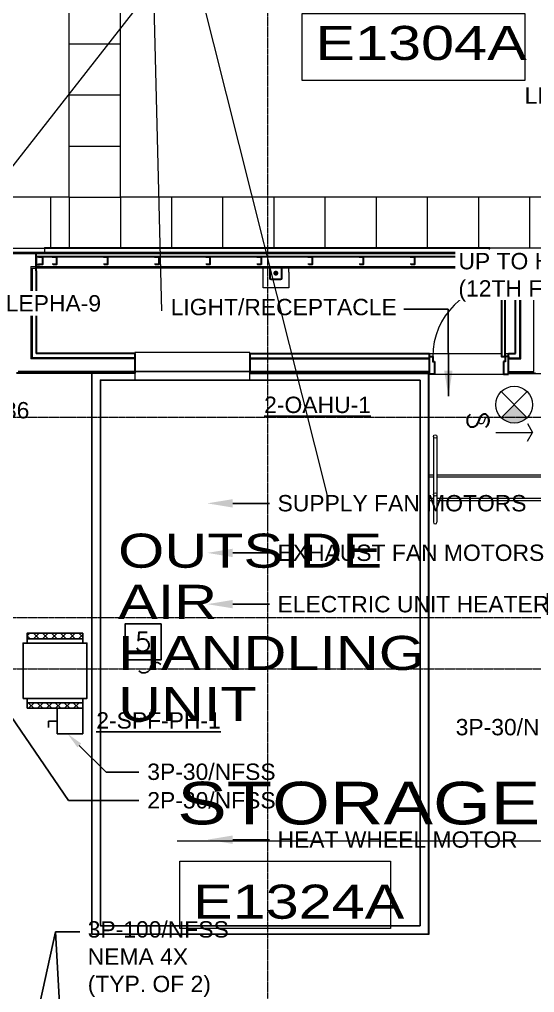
# Model space of a CAD drawing. Header units: inches. Extents: x -40190 to 0, y -3216 to 2257.
# Drawn here: x -23697.3 to -23455.6, y 751.2 to 1207.9 of the extents above; entities that cross this region are included whole.
import ezdxf
from ezdxf import colors
from ezdxf.entities.mleader import LeaderData, LeaderLine
from ezdxf.enums import TextEntityAlignment as Align
from ezdxf.math import Vec2, Vec3

# ---------------------------------------------------------------- set-up
doc = ezdxf.new("R2010")
doc.units = ezdxf.units.IN
doc.header["$LTSCALE"] = 0.5
doc.header["$MEASUREMENT"] = 0
doc.linetypes.add('A113$0$CENTER', pattern=[2, 1.25, -0.25, 0.25, -0.25])
for name, color, linetype in [('A113$0$A roof pave', 8, 'Continuous'), ('A113$0$A-ANNO-IDEN', 8, 'Continuous'), ('A113$0$A-ANNO-TEXT', 8, 'Continuous'), ('A113$0$A-DOOR', 8, 'Continuous'), ('A113$0$A-DOOR-FRAM', 8, 'Continuous'), ('A113$0$A-FLOOR-THRSHD', 8, 'Continuous'), ('A113$0$A-FLOR-CURB', 8, 'Continuous'), ('A113$0$A-FLOR-HRAL', 8, 'Continuous'), ('A113$0$A-FLOR-STRS', 8, 'Continuous'), ('A113$0$A-GRID-GRDP0-15', 8, 'Continuous'), ('A113$0$A-WALL-FULL-EXTR', 8, 'Continuous'), ('A113$0$A-WALL-OPEN-LVRS', 8, 'Continuous'), ('A113$0$A-WALL-STUD', 8, 'Continuous'), ('A113$0$bp113 - A-ROOF-CRTS', 8, 'Continuous'), ('A113$0$Level 12', 8, 'Continuous'), ('A113$0$M-CONC-PAD', 8, 'Continuous'), ('A613$0$A-CLNG-SPNK', 8, 'Continuous'), ('A613$0$br613 - Level 36', 8, 'Continuous'), ('ANNTEXT', 6, 'Continuous'), ('E-Anno-Keyn', 72, 'Continuous'), ('E-Anno-Note', 6, 'Continuous'), ('E-Lite-Swch', 53, 'Continuous'), ('E-Lite-Swch @ 48', 53, 'Continuous'), ('E-Lite-Swch @ 96', 53, 'Continuous'), ('E-Powr-Circ', 232, 'Continuous'), ('E-Powr-Eqpm', 234, 'Continuous'), ('E-TEXT', 6, 'Continuous'), ('G-Anno', 6, 'Continuous'), ('G-TEXT', 6, 'Continuous'), ('M-HVAC-Eqpm', 94, 'Continuous'), ('M-HVAC-Eqpm-FAN', 94, 'Continuous'), ('M-HVAC-flex-conn', 1, 'Continuous'), ('M-HVAC-pad', 1, 'Continuous'), ('M-HVAC-text', 6, 'Continuous'), ('M-HVAC-Vent', 113, 'Continuous'), ('XREF', 7, 'Continuous')]:
    doc.layers.add(name, color=color, linetype=linetype)
doc.styles.add('A113$0$Arial', font='arial.ttf', dxfattribs={"height": 0.076839})
doc.styles.add('A113$0$style-Arial', font='arial.ttf')
doc.styles.add('ANNTEXT', font='romans.shx')
doc.styles.add('M08', font='arial.ttf', dxfattribs={"height": 7.68})
doc.styles.add('MAMEP ANNO', font='arial.ttf', dxfattribs={"height": 0.101562})
doc.styles.get("Standard").update_dxf_attribs({"font": 'simplex.shx'})
doc.dimstyles.new('STANDARD$7', dxfattribs={"dimtxt": 0.18, "dimasz": 0.125, "dimexe": 0.18, "dimexo": 0.06, "dimgap": 0.09, "dimtad": 0, "dimtih": 1, "dimtoh": 1, "dimdec": 4, "dimzin": 0, "dimdsep": 46, "dimtxsty": 'Standard', "dimcen": 0.09, "dimadec": 0, "dimazin": 0, "dimtfac": 1, "dimtdec": 4, "dimtofl": 0, "dimtmove": 0, "dimatfit": 3, "dimfxl": 1, "dimtolj": 1, "dimtzin": 0, "dimarcsym": 0})

# ---------------------------------------------------------------- blocks, each defined once
blk = doc.blocks.new('A$C61BA0460')
at = {"layer": 'M-HVAC-flex-conn'}
h = blk.add_hatch(dxfattribs=at)
h.set_pattern_fill('ANSI37', color=256, scale=24, angle=900, style=0)
h.set_pattern_definition([(135, (2513.1373, 4690.3142), (2.1213203, 2.1213203), []), (45, (2513.1373, 4690.3142), (2.1213203, -2.1213203), [])])
h.paths.add_polyline_path([(28, 35.29), (2, 35.29), (2, 32.64), (28, 32.64)])
h = blk.add_hatch(dxfattribs=at)
h.set_pattern_fill('ANSI37', color=256, scale=24, angle=1080, style=0)
h.set_pattern_definition([(315, (-2487.1372, -4655.0255), (-2.1213203, -2.1213203), []), (225, (-2487.1372, -4655.0255), (-2.1213203, 2.1213203), [])])
h.paths.add_polyline_path([(2, 0), (28, 0), (28, 2.64), (2, 2.64)])
at = {"layer": 'M-HVAC-Eqpm-FAN', "flags": 128}
for points in [[(28, 32.64), (2, 32.64), (2, 30.64), (28, 30.64), (28, 32.64)], [(0, 4.64), (30, 4.64), (30, 30.64), (0, 30.64), (0, 4.64)], [(2, 2.64), (28, 2.64), (28, 4.64), (2, 4.64), (2, 2.64)]]:
    blk.add_lwpolyline(points, dxfattribs=at)
at = {"layer": 'M-HVAC-Vent'}
for points in [[(28, 35.29), (2, 35.29), (2, 32.64), (28, 32.64)], [(2, 0), (28, 0), (28, 2.64), (2, 2.64)]]:
    blk.add_lwpolyline(points, close=True, dxfattribs=at)
blk = doc.blocks.new('PWR-SafetySwitch')
for p, q in [((0, 12), (0, 0)), ((12, 12), (0, 12)), ((12, 0), (12, 12)), ((12, 6), (16, 6)), ((16, 9), (16, 6)), ((0, 0), (12, 0))]:
    blk.add_line(p, q)
blk = doc.blocks.new('MLD-KeyNote')
at = {"color": 0, "linetype": 'Continuous', "transparency": 16777216}
blk.add_lwpolyline([(-0.09375, -0.09375), (0.09375, -0.09375), (0.09375, 0.09375), (-0.09375, 0.09375)], close=True, dxfattribs=at)
at = {"color": 0, "linetype": 'ByBlock', "transparency": 16777216, "style": 'MAMEP ANNO'}
blk.add_attdef('ID', text='', height=0.10156, dxfattribs=at).set_placement((0, 0), align=Align.MIDDLE_CENTER)
blk = doc.blocks.new('A113$0$T6X6_3')
at = {"layer": 'A113$0$Level 12', "linetype": 'Continuous', "lineweight": 13}
for p, q in [((-3, 2.375), (-3, -2.375)), ((-2.6875, 2.375), (-2.6875, -2.375)), ((2.375, 3), (-2.375, 3)), ((2.375, 2.6875), (-2.375, 2.6875)), ((2.6875, -2.375), (2.6875, 2.375)), ((3, -2.375), (3, 2.375)), ((-2.375, -2.6875), (2.375, -2.6875)), ((-2.375, -3), (2.375, -3))]:
    blk.add_line(p, q, dxfattribs=at)
at = {"layer": 'A113$0$Level 12', "linetype": 'Continuous', "lineweight": 13, "extrusion": (0, 0, -1)}
for centre, radius, start, end in [((2.375, 2.375), 0.625, 0, 90), ((2.375, 2.375), 0.3125, 0, 90), ((-2.375, 2.375), 0.625, 90, 180), ((-2.375, 2.375), 0.3125, 90, 180)]:
    blk.add_arc(centre, radius, start, end, dxfattribs=at)
at = {"layer": 'A113$0$Level 12', "linetype": 'Continuous', "lineweight": 13}
for centre, radius, start, end in [((-2.375, -2.375), 0.625, 180, 270), ((-2.375, -2.375), 0.3125, 180, 270), ((2.375, -2.375), 0.625, 270, 0), ((2.375, -2.375), 0.3125, 270, 0)]:
    blk.add_arc(centre, radius, start, end, dxfattribs=at)
at = {"layer": 'A113$0$Level 12', "linetype": 'Continuous', "lineweight": 70}
blk.add_point((0, 0), dxfattribs=at)
blk = doc.blocks.new('*U633')
at = {"layer": 'A113$0$A-DOOR', "linetype": 'Continuous', "lineweight": 0}
blk.add_arc((17, -13), 34, 89.9993, 179.9993, dxfattribs=at)
at = {"layer": 'A113$0$A-DOOR', "linetype": 'Continuous', "lineweight": 30}
blk.add_3dface([(17, 21), (15.25, 21), (15.25, -13), (17, -13)], dxfattribs=at)
at = {"layer": 'A113$0$A-DOOR-FRAM', "linetype": 'Continuous', "lineweight": 30}
for p, q in [((-18.5, -13), (-17, -13)), ((-18.5, -13), (-18.5, -13.38)), ((-17, -13), (-17, -15.42)), ((18.5, -13), (17, -13)), ((17, -13), (17, -15.42)), ((18.5, -13), (18.5, -13.38)), ((-17, -15.42), (-16.25, -15.42)), ((-16.25, -15.42), (-16.25, -21.25)), ((17, -15.42), (16.25, -15.42)), ((16.25, -15.42), (16.25, -21.25)), ((-18.5, -21.25), (-18.5, -20.87)), ((-16.25, -21.25), (-18.5, -21.25)), ((16.25, -21.25), (18.5, -21.25)), ((18.5, -21.25), (18.5, -20.87))]:
    blk.add_line(p, q, dxfattribs=at)
at = {"layer": 'A113$0$A-DOOR-FRAM', "linetype": 'Continuous', "lineweight": 13}
for p, q in [((-18.5, -13.38), (-18.35, -13.38)), ((-18.35, -13.15), (-17.15, -13.15)), ((-18.35, -13.15), (-18.35, -13.38)), ((-17.15, -13.15), (-17.15, -15.57)), ((18.35, -13.15), (17.15, -13.15)), ((17.15, -13.15), (17.15, -15.57)), ((18.35, -13.15), (18.35, -13.38)), ((18.5, -13.38), (18.35, -13.38)), ((-17.15, -15.57), (-16.4, -15.57)), ((-16.4, -15.57), (-16.4, -21.1)), ((17.15, -15.57), (16.4, -15.57)), ((16.4, -15.57), (16.4, -21.1)), ((-18.35, -20.87), (-18.5, -20.87)), ((-18.35, -21.1), (-18.35, -20.87)), ((-16.4, -21.1), (-18.35, -21.1)), ((16.4, -21.1), (18.35, -21.1)), ((18.35, -21.1), (18.35, -20.87)), ((18.35, -20.87), (18.5, -20.87))]:
    blk.add_line(p, q, dxfattribs=at)
blk = doc.blocks.new('A113')
at = {"layer": 'A113$0$A roof pave', "lineweight": 13}
for p, q in [((-23674.0236, 1124.4875, -2660.425), (-23674.0726, 1488.0837, -2660.425)), ((-23650.0236, 1124.4875, -2660.425), (-23650.0236, 1316.5209, -2660.425)), ((-23674.0236, 1124.4875, -2660.425), (-23746.3393, 1124.4914, -2660.425)), ((-22930.0236, 1124.4866, -2660.425), (-23650.0237, 1124.4908, -2660.425))]:
    blk.add_line(p, q, dxfattribs=at)
at = {"layer": 'A113$0$A roof pave', "lineweight": 0}
for p, q in [((-23674.0236, 1196.5, -2660.425), (-23650.0236, 1196.5, -2660.425)), ((-23674.0236, 1172.4959, -2660.425), (-23650.0236, 1172.4959, -2660.425)), ((-23674.0236, 1148.4917, -2660.425), (-23650.0236, 1148.4917, -2660.425)), ((-23682.7492, 1124.494, -2660.425), (-23682.7492, 1100.4899, -2660.425)), ((-23674.0236, 1124.4875, -2660.425), (-23650.0236, 1124.4875, -2660.425)), ((-23674.0236, 1124.4875, -2660.425), (-23674.0236, 1100.4833, -2660.425)), ((-23650.0236, 1124.4875, -2660.425), (-23650.0236, 1100.4833, -2660.425)), ((-23626.0236, 1124.4874, -2660.425), (-23626.0236, 1100.4832, -2660.425)), ((-23602.0236, 1124.4874, -2660.425), (-23602.0236, 1100.4832, -2660.425)), ((-23578.0236, 1124.4874, -2660.425), (-23578.0236, 1100.4832, -2660.425)), ((-23554.0236, 1124.4873, -2660.425), (-23554.0236, 1100.4831, -2660.425)), ((-23530.0236, 1124.4873, -2660.425), (-23530.0236, 1100.4831, -2660.425)), ((-23506.0236, 1124.4873, -2660.425), (-23506.0236, 1100.4831, -2660.425)), ((-23482.0236, 1124.4872, -2660.425), (-23482.0236, 1100.483, -2660.425)), ((-23458.0236, 1124.4872, -2660.425), (-23458.0236, 1100.483, -2660.425))]:
    blk.add_line(p, q, dxfattribs=at)
at = {"layer": 'A113$0$A-ANNO-IDEN', "lineweight": 13}
blk.add_line((-23623.2917, 822.3774), (-23443.3434, 822.3774), dxfattribs=at)
at = {"layer": 'A113$0$A-ANNO-IDEN', "lineweight": 0, "flags": 128}
for points in [[(-23567.8238, 1732.9274), (-23647.2714, 1732.9274), (-23630.7117, 1071.1735)], [(-23565.8541, 1220.2555), (-23612.2687, 1220.2555), (-23552.8944, 984.4459)]]:
    blk.add_lwpolyline(points, dxfattribs=at)
at = {"layer": 'A113$0$A-ANNO-IDEN', "lineweight": 13}
for points in [[(-23564.6543, 1210.7388), (-23460.1329, 1210.7388), (-23460.1329, 1179.2092), (-23564.6543, 1179.2092)], [(-23622.0919, 812.8607), (-23523.2381, 812.8607), (-23523.2381, 781.3312), (-23622.0919, 781.3312)]]:
    blk.add_3dface(points, dxfattribs=at)
at = {"layer": 'A113$0$A-FLOOR-THRSHD', "lineweight": 0}
for p, q in [((-23504.8953, 1051.11, 1992.7541), (-23471.144, 1051.11, 1992.7541)), ((-23469.394, 1051.11, 1992.7541), (-23467.8934, 1051.11, 1992.7541)), ((-23502.6439, 1041.4692, 1992.7541), (-23470.1448, 1041.4692, 1992.7541))]:
    blk.add_line(p, q, dxfattribs=at)
at = {"layer": 'A113$0$A-FLOR-CURB', "lineweight": 0}
for p, q in [((-23729.1243, 1097.9901, 1992.7541), (-22922.8335, 1097.9901, 1992.7541)), ((-23691.9876, 1091.9901, 1992.7541), (-23462.0184, 1091.9901, 1992.7541)), ((-23691.9876, 1091.9901, 1992.7541), (-23691.9876, 1048.61, 1992.7541)), ((-23462.0184, 1048.61, 1992.7541), (-23462.0184, 1091.9901, 1992.7541)), ((-23456.0184, 1091.9901, 1992.7541), (-22922.8335, 1091.9901, 1992.7541)), ((-23456.0184, 1042.61, 1992.7541), (-23456.0184, 1091.9901, 1992.7541)), ((-23643.2686, 1048.61, 1992.7541), (-23691.9876, 1048.61, 1992.7541)), ((-23589.2686, 1048.61, 1992.7541), (-23504.8953, 1048.61, 1992.7541)), ((-23467.8934, 1048.61, 1992.7541), (-23462.0184, 1048.61, 1992.7541)), ((-23643.2686, 1042.61, 1992.7541), (-23697.9876, 1042.61, 1992.7541)), ((-23589.2686, 1042.61, 1992.7541), (-23504.8953, 1042.61, 1992.7541)), ((-23467.8934, 1042.61, 1992.7541), (-23456.0184, 1042.61, 1992.7541))]:
    blk.add_line(p, q, dxfattribs=at)
at = {"layer": 'A113$0$A-FLOR-HRAL', "lineweight": 13}
for p, q in [((-23503.0828, 1012.1725, 1992.7541), (-23503.0828, 971.985, 1992.7541)), ((-23501.4578, 1012.1725, 1992.7541), (-23501.4578, 971.985, 1992.7541))]:
    blk.add_line(p, q, dxfattribs=at)
for centre in [(-23502.2703, 1012.1725, 1992.7541), (-23502.2703, 984.985, 1992.7541)]:
    blk.add_circle(centre, 0.8125, dxfattribs=at)
blk.add_arc((-23502.2703, 971.985, 1992.7541), 0.8125, 180, 0, dxfattribs=at)
at = {"layer": 'A113$0$A-FLOR-STRS', "lineweight": 13}
for p, q in [((-23505.2703, 1041.4692, 1992.7541), (-23505.2703, 982.1725, 1992.7541)), ((-23505.2703, 994.1725, 1992.7541), (-23503.0828, 994.1725, 1992.7541)), ((-23505.2703, 993.1725, 1992.7541), (-23503.0828, 993.1725, 1992.7541)), ((-23501.4578, 994.1725, 1992.7541), (-23431.0811, 994.1725, 1992.7541)), ((-23501.4578, 993.1725, 1992.7541), (-23431.0811, 993.1725, 1992.7541)), ((-23505.2703, 983.1725, 1992.7541), (-23503.0828, 983.1725, 1992.7541)), ((-23505.2703, 982.1725, 1992.7541), (-23503.0828, 982.1725, 1992.7541)), ((-23501.4578, 983.1725, 1992.7541), (-23431.0811, 983.1725, 1992.7541)), ((-23501.4578, 982.1725, 1992.7541), (-23427.2686, 982.1725, 1992.7541))]:
    blk.add_line(p, q, dxfattribs=at)
at = {"layer": 'A113$0$A-GRID-GRDP0-15', "linetype": 'A113$0$CENTER', "lineweight": 0}
for p, q in [((-23581.0236, 2113.2362), (-23581.0236, -676.9052)), ((-23884.5631, 1021.1697), (-20452.7577, 1021.1697)), ((-24110.5721, 927.1574), (-20437.5384, 927.1574)), ((-23884.5631, 903.1574), (-20364.9322, 903.1574))]:
    blk.add_line(p, q, dxfattribs=at)
at = {"layer": 'A113$0$A-WALL-FULL-EXTR', "lineweight": 13}
for p, q in [((-23730.7492, 1100.4901, 1992.7541), (-23685.5225, 1100.4941, 1992.7541)), ((-23685.5225, 1098.4941, 1992.7541), (-23685.5225, 1100.4941, 1992.7541)), ((-22922.8335, 1100.4865, 1992.7541), (-23476.7492, 1100.4901, 1992.7541)), ((-23476.7492, 1098.49, 1992.7541), (-23476.7492, 1100.49, 1992.7541)), ((-23691.4876, 1091.2425, 1992.7541), (-23691.4876, 1049.11, 1992.7541)), ((-23691.4876, 1091.2425, 1992.7541), (-23689.4876, 1091.2425, 1992.7541)), ((-23462.5185, 1091.2372, 1992.7541), (-23472.7839, 1091.2381, 1992.7541)), ((-23462.5185, 1049.11, 1992.7541), (-23462.5185, 1091.2372, 1992.7541)), ((-23643.2686, 1049.11, 1992.7541), (-23691.4876, 1049.11, 1992.7541)), ((-23589.2686, 1049.11, 1992.7541), (-23504.8953, 1049.11, 1992.7541)), ((-23467.8934, 1049.11, 1992.7541), (-23462.5185, 1049.11, 1992.7541))]:
    blk.add_line(p, q, dxfattribs=at)
at = {"layer": 'A113$0$A-WALL-FULL-EXTR', "lineweight": 30}
for p, q in [((-23729.4492, 1098.4902, 1992.7541), (-23685.5225, 1098.4941, 1992.7541)), ((-23689.4876, 1089.8682, 1992.7541), (-23689.4876, 1098.4938, 1992.7541)), ((-23472.7841, 1096.4869, 1992.7541), (-23689.4568, 1096.49, 1992.7541)), ((-23476.7492, 1100.4869, 1992.7541), (-23685.5225, 1100.4899, 1992.7541)), ((-22922.8335, 1098.4865, 1992.7541), (-23476.7492, 1098.4901, 1992.7541)), ((-23472.7841, 1098.5153, 1992.7541), (-23472.7841, 1097.8903, 1992.7541)), ((-23472.7841, 1089.2381, 1992.7541), (-23472.7841, 1098.4901, 1992.7541)), ((-23689.4876, 1089.8682, 1992.7541), (-23689.4876, 1092.8397, 1992.7541)), ((-23689.4876, 1089.8682, 1992.7541), (-23689.4876, 1051.11, 1992.7541)), ((-23464.5185, 1089.2373, 1992.7541), (-23472.7841, 1089.2381, 1992.7541)), ((-23464.5185, 1051.11, 1992.7541), (-23464.5185, 1089.2373, 1992.7541)), ((-23643.2686, 1051.11, 1992.7541), (-23689.4876, 1051.11, 1992.7541)), ((-23643.2686, 1051.11, 1992.7541), (-23643.2686, 1041.86, 1992.7541)), ((-23589.2686, 1051.11, 1992.7541), (-23589.2686, 1041.86, 1992.7541)), ((-23589.2686, 1051.11, 1992.7541), (-23504.8953, 1051.11, 1992.7541)), ((-23504.8953, 1041.86, 1992.7541), (-23504.8953, 1051.11, 1992.7541)), ((-23467.8934, 1041.86, 1992.7541), (-23467.8934, 1051.11, 1992.7541)), ((-23467.8934, 1051.11, 1992.7541), (-23464.5185, 1051.11, 1992.7541)), ((-23643.2686, 1041.86, 1992.7541), (-23698.7376, 1041.86, 1992.7541)), ((-23589.2686, 1041.86, 1992.7541), (-23504.8953, 1041.86, 1992.7541)), ((-23467.8934, 1041.86, 1992.7541), (-23455.2684, 1041.86, 1992.7541))]:
    blk.add_line(p, q, dxfattribs=at)
at = {"layer": 'A113$0$A-WALL-FULL-EXTR', "lineweight": 0}
for p, q in [((-23476.7492, 1098.4869, 1992.7541), (-23696.7492, 1098.4901, 1992.7541)), ((-23472.7841, 1091.2399, 1992.7541), (-23689.4876, 1091.243, 1992.7541))]:
    blk.add_line(p, q, dxfattribs=at)
at = {"layer": 'A113$0$A-WALL-FULL-EXTR', "lineweight": 30}
for p in [(-23685.5225, 1100.4899, 1992.7541), (-23476.7492, 1100.49, 1992.7541)]:
    blk.add_point(p, dxfattribs=at)
at = {"layer": 'A113$0$A-WALL-OPEN-LVRS', "lineweight": 13}
blk.add_3dface([(-23643.2686, 1038.61, 1992.7541), (-23589.2686, 1038.61, 1992.7541), (-23589.2686, 1051.61, 1992.7541), (-23643.2686, 1051.61, 1992.7541)], dxfattribs=at)
at = {"layer": 'A113$0$A-WALL-STUD', "lineweight": 30, "elevation": 1992.7541, "flags": 128}
for points in [[(-23687.9876, 1095.9869), (-23687.9876, 1096.3619, 0.41421356), (-23688.1126, 1096.4869), (-23689.3626, 1096.4869, 0.41421356), (-23689.4876, 1096.3619), (-23689.4876, 1092.9647, 0.41421356), (-23689.3626, 1092.8397), (-23688.1126, 1092.8397, 0.41421356), (-23687.9876, 1092.9647), (-23687.9876, 1093.3397)], [(-23687.9876, 1095.9869), (-23687.9876, 1096.3619, -0.41421356), (-23687.8626, 1096.4869), (-23686.6126, 1096.4869, -0.41421356), (-23686.4876, 1096.3619), (-23686.4876, 1092.9647, -0.41421356), (-23686.6126, 1092.8397), (-23687.8626, 1092.8397, -0.41421356), (-23687.9876, 1092.9647), (-23687.9876, 1093.3397)], [(-23681.4992, 1095.9885), (-23681.4992, 1096.3635, -0.41421356), (-23681.3742, 1096.4885), (-23680.1242, 1096.4885, -0.41421356), (-23679.9992, 1096.3635), (-23679.9992, 1092.9663, -0.41421356), (-23680.1242, 1092.8413), (-23681.3742, 1092.8413, -0.41421356), (-23681.4992, 1092.9663), (-23681.4992, 1093.3413)], [(-23657.4992, 1095.9885), (-23657.4992, 1096.3635, -0.41421356), (-23657.3742, 1096.4885), (-23656.1242, 1096.4885, -0.41421356), (-23655.9992, 1096.3635), (-23655.9992, 1092.9663, -0.41421356), (-23656.1242, 1092.8413), (-23657.3742, 1092.8413, -0.41421356), (-23657.4992, 1092.9663), (-23657.4992, 1093.3413)], [(-23633.4992, 1095.9885), (-23633.4992, 1096.3635, -0.41421356), (-23633.3742, 1096.4885), (-23632.1242, 1096.4885, -0.41421356), (-23631.9992, 1096.3635), (-23631.9992, 1092.9663, -0.41421356), (-23632.1242, 1092.8413), (-23633.3742, 1092.8413, -0.41421356), (-23633.4992, 1092.9663), (-23633.4992, 1093.3413)], [(-23609.4992, 1095.9885), (-23609.4992, 1096.3635, -0.41421356), (-23609.3742, 1096.4885), (-23608.1242, 1096.4885, -0.41421356), (-23607.9992, 1096.3635), (-23607.9992, 1092.9663, -0.41421356), (-23608.1242, 1092.8413), (-23609.3742, 1092.8413, -0.41421356), (-23609.4992, 1092.9663), (-23609.4992, 1093.3413)], [(-23585.4992, 1095.9885), (-23585.4992, 1096.3635, -0.41421356), (-23585.3742, 1096.4885), (-23584.1242, 1096.4885, -0.41421356), (-23583.9992, 1096.3635), (-23583.9992, 1092.9663, -0.41421356), (-23584.1242, 1092.8413), (-23585.3742, 1092.8413, -0.41421356), (-23585.4992, 1092.9663), (-23585.4992, 1093.3413)], [(-23561.4992, 1095.9885), (-23561.4992, 1096.3635, -0.41421356), (-23561.3742, 1096.4885), (-23560.1242, 1096.4885, -0.41421356), (-23559.9992, 1096.3635), (-23559.9992, 1092.9663, -0.41421356), (-23560.1242, 1092.8413), (-23561.3742, 1092.8413, -0.41421356), (-23561.4992, 1092.9663), (-23561.4992, 1093.3413)], [(-23537.4992, 1095.9885), (-23537.4992, 1096.3635, -0.41421356), (-23537.3742, 1096.4885), (-23536.1242, 1096.4885, -0.41421356), (-23535.9992, 1096.3635), (-23535.9992, 1092.9663, -0.41421356), (-23536.1242, 1092.8413), (-23537.3742, 1092.8413, -0.41421356), (-23537.4992, 1092.9663), (-23537.4992, 1093.3413)], [(-23513.4992, 1095.9885), (-23513.4992, 1096.3635, -0.41421356), (-23513.3742, 1096.4885), (-23512.1242, 1096.4885, -0.41421356), (-23511.9992, 1096.3635), (-23511.9992, 1092.9663, -0.41421356), (-23512.1242, 1092.8413), (-23513.3742, 1092.8413, -0.41421356), (-23513.4992, 1092.9663), (-23513.4992, 1093.3413)], [(-23489.4992, 1095.9885), (-23489.4992, 1096.3635, -0.41421356), (-23489.3742, 1096.4885), (-23488.1242, 1096.4885, -0.41421356), (-23487.9992, 1096.3635), (-23487.9992, 1092.9663, -0.41421356), (-23488.1242, 1092.8413), (-23489.3742, 1092.8413, -0.41421356), (-23489.4992, 1092.9663), (-23489.4992, 1093.3413)], [(-23474.2841, 1095.987), (-23474.2841, 1096.362, 0.41421356), (-23474.4091, 1096.487), (-23475.6591, 1096.487, 0.41421356), (-23475.7841, 1096.362), (-23475.7841, 1092.9648, 0.41421356), (-23475.6591, 1092.8398), (-23474.4091, 1092.8398, 0.41421356), (-23474.2841, 1092.9648), (-23474.2841, 1093.3398)], [(-23474.2841, 1095.987), (-23474.2841, 1096.362, -0.41421356), (-23474.1591, 1096.487), (-23472.9091, 1096.487, -0.41421356), (-23472.7841, 1096.362), (-23472.7841, 1092.9648, -0.41421356), (-23472.9091, 1092.8398), (-23474.1591, 1092.8398, -0.41421356), (-23474.2841, 1092.9648), (-23474.2841, 1093.3398)]]:
    blk.add_lwpolyline(points, format="xyb", dxfattribs=at)
at = {"layer": 'A113$0$bp113 - A-ROOF-CRTS', "lineweight": 13}
blk.add_line((-23730.7492, 1100.4901, -2660.425), (-23605.2924, 1260.595, -2660.425), dxfattribs=at)
at = {"layer": 'A113$0$Level 12', "lineweight": 0}
for p, q in [((-23583.0183, 1089.2449, 1992.7541), (-23583.0183, 1091.8618, 1992.7541)), ((-23571.0183, 1089.2449, 1992.7541), (-23571.0183, 1091.5989, 1992.7541))]:
    blk.add_line(p, q, dxfattribs=at)
at = {"layer": 'A113$0$Level 12', "lineweight": 13, "elevation": 1992.7541, "flags": 128}
blk.add_lwpolyline([(-23571.0183, 1089.2449), (-23571.0183, 1081.8674), (-23583.0183, 1081.8674), (-23583.0183, 1089.2449)], dxfattribs=at)
at = {"layer": 'A113$0$M-CONC-PAD', "lineweight": 0, "elevation": 1992.7541, "flags": 128}
blk.add_lwpolyline([(-23589.2686, 1042.485), (-23505.2686, 1042.485), (-23505.2686, 778.485), (-23663.2686, 778.485), (-23663.2686, 1042.485), (-23643.2686, 1042.485)], dxfattribs=at)
at = {"layer": 'A113$0$A-DOOR-FRAM', "lineweight": 13}
blk.add_blockref('*U633', (-23486.3942, 1062.719, 1992.7541), dxfattribs=at)
at = {"layer": 'A113$0$Level 12', "lineweight": 13}
blk.add_blockref('A113$0$T6X6_3', (-23577.0183, 1088.8674, 1992.7541), dxfattribs=at)
at = {"layer": 'A113$0$A-ANNO-IDEN', "lineweight": 13, "style": 'A113$0$style-Arial', "width": 1.246875}
blk.add_text('E1304A', height=16, dxfattribs=at).set_placement((-23558.4702, 1188.852))
at = {"layer": 'A113$0$A-ANNO-IDEN', "lineweight": 13, "attachment_point": 7, "line_spacing_factor": 0.6, "style": 'A113$0$Arial'}
for s, insert, char_height in [('\\H1x;\\W1.24688;STORAGE', (-23623.2927, 829.8564), 19.999996), ('\\H1x;\\W1.24688;E1324A', (-23615.9079, 785.6405), 15.999998)]:
    blk.add_mtext(s, dxfattribs=dict(at, insert=insert, char_height=char_height))
at = {"layer": 'A113$0$A-ANNO-TEXT', "lineweight": 13, "style": 'A113$0$style-Arial', "width": 1.246875}
for s, p in [('OUTSIDE ', (-23651.0713, 950.5933)), ('AIR', (-23651.0713, 926.5933)), ('HANDLING', (-23651.0713, 902.5933)), ('UNIT', (-23651.0713, 878.5933))]:
    blk.add_text(s, height=16, dxfattribs=at).set_placement(p)
blk = doc.blocks.new('*U985')
at = {"layer": 'A613$0$br613 - Level 36', "linetype": 'Continuous', "lineweight": 30, "extrusion": (0, 0, -1)}
blk.add_hatch(color=256, dxfattribs=at).paths.add_polyline_path([(-0.09, -4.39), (-0.82, -4.35), (-1.56, -4.25), (-2, -4.15), (-2.75, -3.94), (-3.48, -3.65), (-4.26, -3.26), (-5.07, -2.74), (-5.62, -2.31), (-6.11, -1.86), (0, 4.25), (6.11, -1.86), (5.88, -2.08), (5.63, -2.3), (5.32, -2.55), (5.01, -2.78), (4.68, -3.01), (4.4, -3.18), (4.1, -3.35), (3.78, -3.52), (3.27, -3.74), (2.62, -3.98), (2.18, -4.11), (1.79, -4.2), (1.21, -4.3), (0.54, -4.37)])
at = {"layer": 'A613$0$br613 - Level 36', "linetype": 'Continuous', "lineweight": 13}
for p, q in [((6.11, -1.86), (-6.11, 10.36)), ((6.11, 10.36), (-6.11, -1.86)), ((-8.64, -8.74), (8.64, -8.74)), ((6.24, -4.58), (8.64, -8.74)), ((6.24, -12.89), (8.64, -8.74))]:
    blk.add_line(p, q, dxfattribs=at)
blk.add_circle((0, 4.25), 8.64, dxfattribs=at)
blk = doc.blocks.new('A613')
at = {"layer": 'A613$0$A-CLNG-SPNK', "lineweight": 0, "elevation": 2679.43, "flags": 128}
blk.add_lwpolyline([(-23460.61, 1041.86), (-23449.79, 1041.86), (-23449.79, 783.34), (-23362.03, 783.34)], dxfattribs=at)
at = {"layer": 'A613$0$br613 - Level 36', "lineweight": 13}
blk.add_blockref('*U985', (-23465.24, 1022.97, 2679.43), dxfattribs=at)
blk = doc.blocks.new('ZA_SQR')
blk.add_lwpolyline([(-0.703125, -0.703125), (0.703125, -0.703125), (0.703125, 0.703125), (-0.703125, 0.703125)], close=True)
at = {"layer": 'ANNTEXT', "style": 'ANNTEXT'}
blk.add_attdef('SQRID', text='', height=0.75, dxfattribs=at).set_placement((0, 0), align=Align.MIDDLE)
at = {"layer": 'ANNTEXT', "style": 'ANNTEXT', "flags": 1}
blk.add_attdef('SQRDESCRIPTION', text='', height=0.75, dxfattribs=at).set_placement((0, -2.125), align=Align.MIDDLE)
blk = doc.blocks.new('LTG-Switch-Anno')
at = {"color": 0, "linetype": 'ByBlock'}
blk.add_text('S', height=0.1042, dxfattribs=at).set_placement((0, -0.1094), align=Align.CENTER)
at = {"color": 6, "style": 'MAMEP ANNO'}
blk.add_attdef('SUB', (0.0521, -0.125), '', height=0.0729, dxfattribs=at)
blk = doc.blocks.new('*U1294')
at = {"layer": 'E-Lite-Swch @ 48', "xscale": 48, "yscale": 48, "zscale": 48, "rotation": 270}
blk.add_blockref('LTG-Switch-Anno', (-23476.52, 1019.61, 0), dxfattribs=at)
at = {"layer": 'E-Lite-Swch @ 96', "xscale": 96, "yscale": 96, "zscale": 96, "rotation": 270}
blk.add_blockref('LTG-Switch-Anno', (-23476.52, 1019.61, 0), dxfattribs=at)

msp = doc.modelspace()

# ---------------------------------------------------------------- linework, layer by layer
at = {"layer": 'E-Powr-Circ'}
for centre, radius, start, end in [((-23633.05, 903.28), 2.85, 40.6971, 179.8822), ((-23638.93, 904.43), 3.24, 223.1719, 339.3625)]:
    msp.add_arc(centre, radius, start, end, dxfattribs=at)
at = {"layer": 'M-HVAC-Eqpm'}
msp.add_lwpolyline([(-23509.27, 1038.61), (-23509.27, 782.61), (-23659.27, 782.61), (-23659.27, 1038.61)], close=True, dxfattribs=at)
at = {"layer": 'M-HVAC-pad'}
msp.add_lwpolyline([(-23505.27, 1042.61), (-23505.27, 778.61), (-23663.27, 778.61), (-23663.27, 1042.61)], close=True, dxfattribs=at)

# ---------------------------------------------------------------- block references
msp.add_blockref('A$C61BA0460', (-23695.61, 884.61))
msp.add_blockref('A$C61BA0460', (-23695.61, 884.61))
at = {"layer": 'E-Lite-Swch'}
msp.add_blockref('*U1294', (0, 0), dxfattribs=at)
at = {"layer": 'E-Powr-Eqpm', "rotation": 180}
msp.add_blockref('PWR-SafetySwitch', (-23667.61, 884.61), dxfattribs=at)
msp.add_blockref('PWR-SafetySwitch', (-23667.61, 884.61), dxfattribs=at)
at = {"layer": 'E-TEXT', "xscale": 12, "yscale": 12, "zscale": 12}
msp.add_blockref('ZA_SQR', (-23639.3, 915.77), dxfattribs=at).add_auto_attribs({'SQRID': '5'})
at = {"layer": 'XREF'}
for name, p in [('A113', (0.08, 0)), ('A613', (0.13, -0.11))]:
    msp.add_blockref(name, p, dxfattribs=at)

# ---------------------------------------------------------------- texts
at = {"layer": 'G-Anno', "style": 'M08'}
msp.add_text('LPHB1-16', height=7.68, dxfattribs=at).set_placement((-23460.23, 1168.34, -40))
at = {"layer": 'G-Anno', "insert": (-23754.04, 1028.36), "char_height": 7.68, "attachment_point": 1, "style": 'M08'}
msp.add_mtext_dynamic_manual_height_columns('HEMPHA-36', width=66.1942, gutter_width=1, heights=[0], dxfattribs=at)
msp.add_mtext_dynamic_manual_height_columns('HEMPHA-36', width=66.1942, gutter_width=1, heights=[0], dxfattribs=at)
at = {"layer": 'G-TEXT', "insert": (-23626.34, 1076.77), "char_height": 7.68, "attachment_point": 1, "style": 'M08'}
msp.add_mtext_dynamic_manual_height_columns('LIGHT/RECEPTACLE', width=127.5177, gutter_width=1, heights=[0], dxfattribs=at)
at = {"layer": 'M-HVAC-text', "attachment_point": 1, "style": 'M08'}
for s, insert, char_height, width in [('{\\L2-OAHU-1}', (-23582.46, 1030.87, -0.01), 7.6875, 105.8678), ('{\\L2-SPF-PH-1}', (-23661.23, 882.78), 7.68, 116.723)]:
    msp.add_mtext(s, dxfattribs=dict(at, insert=insert, char_height=char_height, width=width))

# ---------------------------------------------------------------- leaders
at = {"layer": 'E-Anno-Keyn'}
ml = msp.add_multileader_block('Standard', dxfattribs=at)
ml.set_content('MLD-KeyNote', color=(89, 89, 89), scale=96)
ml.set_attribute('ID', '6', width=0)
ml.set_leader_properties(color=256, linetype='Continuous')
ml.build(insert=Vec2(0, 0))
ml.multileader.update_dxf_attribs({"has_dogleg": 0, "text_left_attachment_type": 2, "text_right_attachment_type": 2, "dogleg_length": 3.84, "arrow_head_size": 12, "scale": 96})
ctx = ml.context
ctx.base_point, ctx.scale, ctx.char_height, ctx.arrow_head_size, ctx.landing_gap_size, ctx.plane_origin = Vec3(-23769.82, 1143.48), 96, 737.28, 12, 384, Vec3(-23721.54, 1112.87)
ctx.left_attachment, ctx.right_attachment = 2, 2
notes = []
notes.append((ctx, [(0, (1, 1, 0), (-23382.82, 1143.48), (-1, 0), 369, [(0, [(-23721.54, 1112.87), (-23738.8, 1143.48)], 0, [])])]))
ctx.block.insert = Vec3(-23760.82, 1143.48)
ml = msp.add_multileader_block('Standard', dxfattribs=at)
ml.set_content('MLD-KeyNote', color=(89, 89, 89), scale=96)
ml.set_attribute('ID', '6', width=0)
ml.set_leader_properties(color=256, linetype='Continuous')
ml.build(insert=Vec2(0, 0))
ml.multileader.update_dxf_attribs({"has_dogleg": 0, "text_left_attachment_type": 2, "text_right_attachment_type": 2, "dogleg_length": 3.84, "arrow_head_size": 12, "scale": 96})
ctx = ml.context
ctx.base_point, ctx.scale, ctx.char_height, ctx.arrow_head_size, ctx.landing_gap_size, ctx.plane_origin = Vec3(-23769.82, 1143.48), 96, 737.28, 12, 384, Vec3(-23721.54, 1112.87)
ctx.left_attachment, ctx.right_attachment = 2, 2
notes.append((ctx, [(0, (1, 1, 0), (-23382.82, 1143.48), (-1, 0), 369, [(0, [(-23721.54, 1112.87), (-23738.8, 1143.48)], 0, [])])]))
ctx.block.insert = Vec3(-23760.82, 1143.48)
ml = msp.add_multileader_block('Standard', dxfattribs=at)
ml.set_content('MLD-KeyNote', color=(89, 89, 89), scale=96)
ml.set_attribute('ID', '11', width=0)
ml.set_leader_properties(color=256, linetype='Continuous')
ml.build(insert=Vec2(0, 0))
ml.multileader.update_dxf_attribs({"has_dogleg": 0, "text_left_attachment_type": 2, "text_right_attachment_type": 2, "dogleg_length": 3.84, "arrow_head_size": 12, "scale": 96})
ctx = ml.context
ctx.base_point, ctx.scale, ctx.char_height, ctx.arrow_head_size, ctx.landing_gap_size, ctx.plane_origin = Vec3(-23251.12, 1002.37), 96, 737.28, 12, 384, Vec3(-23202.84, 971.76)
ctx.left_attachment, ctx.right_attachment = 2, 2
notes.append((ctx, [(1, (1, 1, 0), (-23620.12, 1002.37), (1, 0), 369, [(0, [(-23293.57, 1013.84), (-23256.32, 1002.34)], 0, [])])]))
ctx.block.insert = Vec3(-23242.12, 1002.37)
at = {"layer": 'E-Anno-Note'}
ml = msp.add_multileader_mtext('Standard', dxfattribs=at)
ml.set_content('SUPPLY FAN MOTORS', color=(89, 89, 89), style='MAMEP ANNO')
ml.set_leader_properties(color=256, linetype='Continuous')
ml.build(insert=Vec2(0, 0))
ml.multileader.update_dxf_attribs({"has_dogleg": 0, "text_right_attachment_type": 3, "dogleg_length": 3.84, "arrow_head_size": 12, "scale": 96})
ctx = ml.context
ctx.base_point, ctx.scale, ctx.char_height, ctx.arrow_head_size, ctx.landing_gap_size, ctx.plane_origin = Vec3(-23579.92, 980.8), 96, 7.68, 12, 3.75, Vec3(-23609.18, 980.8)
ctx.right_attachment = 3
notes.append((ctx, [(0, (1, 1, 0), (-23948.92, 980.8), (1, 0), 369, [(0, [(-23609.18, 980.8)], 0, [])])]))
ctx.mtext.insert, ctx.mtext.width, ctx.mtext.flow_direction = Vec3(-23576.17, 984.71), 124.8927, 5
ml = msp.add_multileader_mtext('Standard', dxfattribs=at)
ml.set_content('EXHAUST FAN MOTORS', color=(89, 89, 89), style='MAMEP ANNO')
ml.set_leader_properties(color=256, linetype='Continuous')
ml.build(insert=Vec2(0, 0))
ml.multileader.update_dxf_attribs({"has_dogleg": 0, "text_right_attachment_type": 3, "dogleg_length": 3.84, "arrow_head_size": 12, "scale": 96})
ctx = ml.context
ctx.base_point, ctx.scale, ctx.char_height, ctx.arrow_head_size, ctx.landing_gap_size, ctx.plane_origin = Vec3(-23579.92, 957.55), 96, 7.68, 12, 3.75, Vec3(-23609.18, 957.55)
ctx.right_attachment = 3
notes.append((ctx, [(0, (1, 1, 0), (-23948.92, 957.55), (1, 0), 369, [(0, [(-23609.18, 957.55)], 0, [])])]))
ctx.mtext.insert, ctx.mtext.width, ctx.mtext.flow_direction = Vec3(-23576.17, 961.45), 124.8927, 5
ml = msp.add_multileader_mtext('Standard', dxfattribs=at)
ml.set_content('ELECTRIC UNIT HEATER', color=(89, 89, 89), style='MAMEP ANNO')
ml.set_leader_properties(color=256, linetype='Continuous')
ml.build(insert=Vec2(0, 0))
ml.multileader.update_dxf_attribs({"has_dogleg": 0, "text_right_attachment_type": 3, "dogleg_length": 3.84, "arrow_head_size": 12, "scale": 96})
ctx = ml.context
ctx.base_point, ctx.scale, ctx.char_height, ctx.arrow_head_size, ctx.landing_gap_size, ctx.plane_origin = Vec3(-23579.92, 933.5), 96, 7.68, 12, 3.75, Vec3(-23609.18, 933.5)
ctx.right_attachment = 3
notes.append((ctx, [(0, (1, 1, 0), (-23948.92, 933.5), (1, 0), 369, [(0, [(-23609.18, 933.5)], 0, [])])]))
ctx.mtext.insert, ctx.mtext.width, ctx.mtext.flow_direction = Vec3(-23576.17, 937.34), 124.8927, 5
ml = msp.add_multileader_mtext('Standard', dxfattribs=at)
ml.set_content('', color=256, style='MAMEP ANNO')
ml.set_leader_properties(color=256, linetype='Continuous')
ml.build(insert=Vec2(0, 0))
ml.multileader.update_dxf_attribs({"has_dogleg": 0, "text_right_attachment_type": 3, "dogleg_length": 3.84, "arrow_head_size": 12, "scale": 96})
ctx = ml.context
ctx.base_point, ctx.scale, ctx.char_height, ctx.arrow_head_size, ctx.landing_gap_size, ctx.plane_origin = Vec3(-23294.45, 906.79), 96, 9.75, 12, 3.75, Vec3(-23363.39, 883.16)
ctx.right_attachment = 3
notes.append((ctx, [(0, (1, 1, 0), (-23663.45, 906.79), (1, 0), 369, [(0, [(-23363.39, 883.16), (-23313.83, 906.79)], 0, [])])]))
ctx.mtext.insert, ctx.mtext.flow_direction = Vec3(-23290.7, 911.67), 5
ml = msp.add_multileader_mtext('Standard', dxfattribs=at)
ml.set_content('HEAT WHEEL MOTOR', color=(89, 89, 89), style='MAMEP ANNO')
ml.set_leader_properties(color=256, linetype='Continuous')
ml.build(insert=Vec2(0, 0))
ml.multileader.update_dxf_attribs({"has_dogleg": 0, "text_right_attachment_type": 3, "dogleg_length": 3.84, "arrow_head_size": 12, "scale": 96})
ctx = ml.context
ctx.base_point, ctx.scale, ctx.char_height, ctx.arrow_head_size, ctx.landing_gap_size, ctx.plane_origin = Vec3(-23579.92, 822.96), 96, 7.68, 12, 3.75, Vec3(-23609.18, 822.96)
ctx.right_attachment = 3
notes.append((ctx, [(0, (1, 1, 0), (-23948.92, 822.96), (1, 0), 369, [(0, [(-23609.18, 822.96)], 0, [])])]))
ctx.mtext.insert, ctx.mtext.width, ctx.mtext.flow_direction = Vec3(-23576.17, 826.87), 124.8927, 5
ml = msp.add_multileader_mtext('Standard', dxfattribs=at)
ml.set_content('', color=256, style='MAMEP ANNO')
ml.set_leader_properties(color=256, linetype='Continuous')
ml.build(insert=Vec2(0, 0))
ml.multileader.update_dxf_attribs({"has_dogleg": 0, "text_right_attachment_type": 3, "dogleg_length": 3.84, "arrow_head_size": 12, "scale": 96})
ctx = ml.context
ctx.base_point, ctx.scale, ctx.char_height, ctx.arrow_head_size, ctx.landing_gap_size, ctx.plane_origin = Vec3(-23320.33, 777.01), 96, 9.75, 12, 3.75, Vec3(-23360.31, 804.05)
ctx.right_attachment = 3
notes.append((ctx, [(0, (1, 1, 0), (-23689.33, 777.01), (1, 0), 369, [(0, [(-23360.31, 804.05), (-23334.35, 777.01)], 0, [])])]))
ctx.mtext.insert, ctx.mtext.flow_direction = Vec3(-23316.58, 781.89), 5
ml = msp.add_multileader_mtext('Standard', dxfattribs=at)
ml.set_content('3P-100/NFSS\\P\\pq*;NEMA 4X\\P(TYP. OF 2)', color=(89, 89, 89), style='MAMEP ANNO')
ml.set_leader_properties(color=256, linetype='Continuous')
ml.build(insert=Vec2(0, 0))
ml.multileader.update_dxf_attribs({"has_dogleg": 0, "text_right_attachment_type": 3, "dogleg_length": 3.84, "arrow_head_size": 12, "scale": 96})
ctx = ml.context
ctx.base_point, ctx.scale, ctx.char_height, ctx.arrow_head_size, ctx.landing_gap_size, ctx.plane_origin = Vec3(-23669.01, 779.75), 96, 7.68, 12, 3.75, Vec3(-23755.21, 702.47)
ctx.right_attachment = 3
notes.append((ctx, [(0, (1, 1, 0), (-24038.01, 779.75), (1, 0), 369, [(1, [(-23701.17, 685.17), (-23680.43, 779.75), (-23675, 684.97), (-23680.43, 779.75)], 0, [])])]))
ctx.mtext.insert, ctx.mtext.flow_direction = Vec3(-23665.26, 784.72), 5
at = {"layer": 'G-TEXT'}
msp.add_leader([(-23495.96, 1031.1), (-23496.18, 1071.97), (-23516.97, 1071.98)], dimstyle='STANDARD$7', override={"dimscale": 96, "dimgap": 0.09, "dimtad": 0}, dxfattribs=at)
at = {"layer": 'M-HVAC-text'}
ml = msp.add_multileader_mtext('Standard', dxfattribs=at)
ml.set_content('2P-30/NFSS', color=256, style='M08')
ml.set_leader_properties(color=256)
ml.build(insert=Vec2(0, 0))
ml.multileader.update_dxf_attribs({"has_dogleg": 0, "text_left_attachment_type": 2, "text_right_attachment_type": 2, "dogleg_length": 3.84, "arrow_head_size": 7.69})
ctx = ml.context
ctx.base_point, ctx.char_height, ctx.arrow_head_size, ctx.landing_gap_size, ctx.plane_origin = Vec3(-23641.3, 841.33), 7.68, 7.69, 4, Vec3(-23805.75, 825.29)
ctx.left_attachment, ctx.right_attachment = 2, 2
notes.append((ctx, [(0, (1, 1, 0), (-23645.14, 841.33), (1, 0), 3.84, [(0, [(-23728.26, 920.24), (-23674.34, 841.33)], 0, [])])]))
ctx.mtext.insert, ctx.mtext.flow_direction = Vec3(-23637.3, 845.31), 5
ml = msp.add_multileader_mtext('Standard', dxfattribs=at)
ml.set_content('3P-30/NFSS', color=256, style='M08')
ml.set_leader_properties(color=256)
ml.build(insert=Vec2(0, 0))
ml.multileader.update_dxf_attribs({"has_dogleg": 0, "text_left_attachment_type": 2, "text_right_attachment_type": 2, "dogleg_length": 3.84, "arrow_head_size": 7.69})
ctx = ml.context
ctx.base_point, ctx.char_height, ctx.arrow_head_size, ctx.landing_gap_size, ctx.plane_origin = Vec3(-23495.57, 875.65), 7.68, 7.69, 4, Vec3(-23548.19, 870.29)
ctx.left_attachment, ctx.right_attachment, ctx.text_align_type = 2, 2, 2
notes.append((ctx, [(1, (1, 1, 0), (-23424.52, 875.65), (-1, 0), 3.84, [(0, [(-23417.1, 904.24), (-23423.98, 875.65)], 0, [])])]))
ctx.mtext.insert, ctx.mtext.alignment, ctx.mtext.flow_direction = Vec3(-23432.36, 879.63), 3, 5
ml = msp.add_multileader_mtext('Standard', dxfattribs=at)
ml.set_content('3P-30/NFSS', color=256, style='M08')
ml.set_leader_properties(color=256)
ml.build(insert=Vec2(0, 0))
ml.multileader.update_dxf_attribs({"has_dogleg": 0, "text_left_attachment_type": 2, "text_right_attachment_type": 2, "dogleg_length": 3.84, "arrow_head_size": 7.69})
ctx = ml.context
ctx.base_point, ctx.char_height, ctx.arrow_head_size, ctx.landing_gap_size, ctx.plane_origin = Vec3(-23641.3, 854.7), 7.68, 7.69, 4, Vec3(-23805.75, 838.66)
ctx.left_attachment, ctx.right_attachment = 2, 2
notes.append((ctx, [(0, (1, 1, 0), (-23645.14, 854.7), (1, 0), 3.84, [(0, [(-23674.66, 872.61), (-23656.67, 854.7)], 0, [])])]))
ctx.mtext.insert, ctx.mtext.flow_direction = Vec3(-23637.3, 858.68), 5
for ctx, leaders in notes:
    for number, flags, end, landing, length, lines in leaders:
        leader = LeaderData()
        leader.index, (leader.has_last_leader_line, leader.has_dogleg_vector, leader.attachment_direction) = number, flags
        leader.last_leader_point, leader.dogleg_vector, leader.dogleg_length = Vec3(end), Vec3(landing), length
        for number, points, colour, breaks in lines:
            line = LeaderLine()
            line.index, line.vertices, line.color, line.breaks = number, Vec3.list(points), colors.encode_raw_color(colour), breaks
            leader.lines.append(line)
        ctx.leaders.append(leader)

# ---------------------------------------------------------------- next in the draw order: texts
at = {"layer": 'G-TEXT', "insert": (-23491.28, 1098.31), "char_height": 7.68, "width": 82.0279, "attachment_point": 1, "style": 'M08', "bg_fill": 3, "box_fill_scale": 1.2, "bg_fill_color": 256, "bg_fill_transparency": 0}
msp.add_mtext('UP TO HEMPHA\\P(12TH FLOOR)', dxfattribs=at)
at = {"layer": 'M-HVAC-text', "insert": (-23703.72, 1078.53), "char_height": 7.68, "width": 51.5973, "attachment_point": 1, "style": 'M08', "bg_fill": 3, "box_fill_scale": 1.25, "bg_fill_color": 256, "bg_fill_transparency": 0}
msp.add_mtext('LEPHA-9', dxfattribs=at)

doc.saveas('drawing.dxf')
